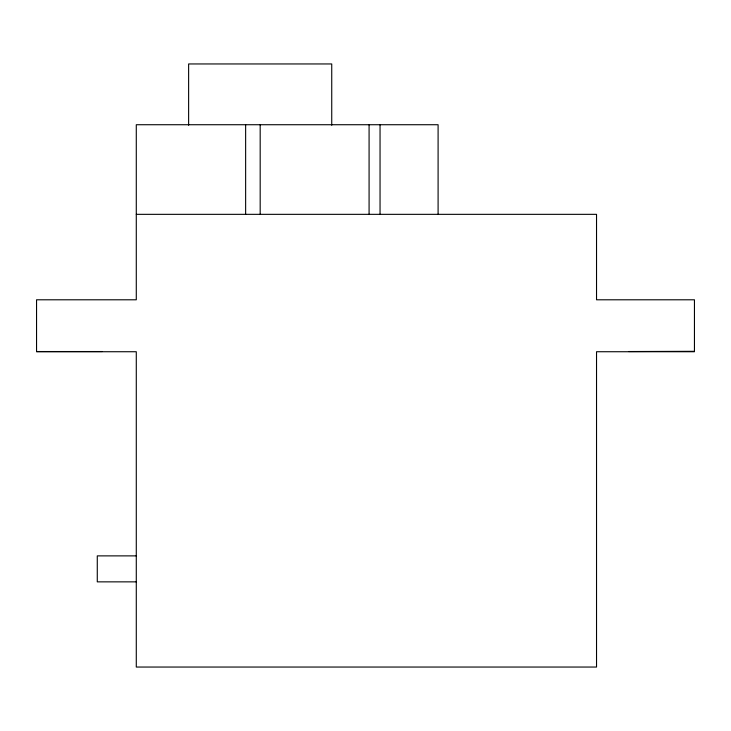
<?xml version="1.0" encoding="UTF-8"?>
<svg xmlns="http://www.w3.org/2000/svg" width="731" height="731" viewBox="0 0 731 731"><rect width="100%" height="100%" fill="white"/><g stroke="black" fill="none" stroke-linecap="round" stroke-linejoin="round"><path stroke-width="1.1" d="M694.45 351.319L628.742 351.529M136.286 214.338L596.533 214.338L596.533 299.792L694.45 299.792L694.45 351.73L596.533 351.73L596.533 667.047L136.286 667.047L136.286 351.73L36.55 351.73L36.55 299.792L136.286 299.792L136.286 124.727L438.097 124.727L438.097 214.338M36.55 351.529L102.258 351.529M136.286 555.88L97.278 555.88L97.278 581.858L136.286 581.858M380.047 124.727L380.047 214.338M369.082 124.727L369.082 214.338M331.737 125.239L331.737 63.953L188.625 63.953L188.625 125.239M260.181 124.727L260.181 214.338M245.634 124.727L245.634 214.338"/></g></svg>
